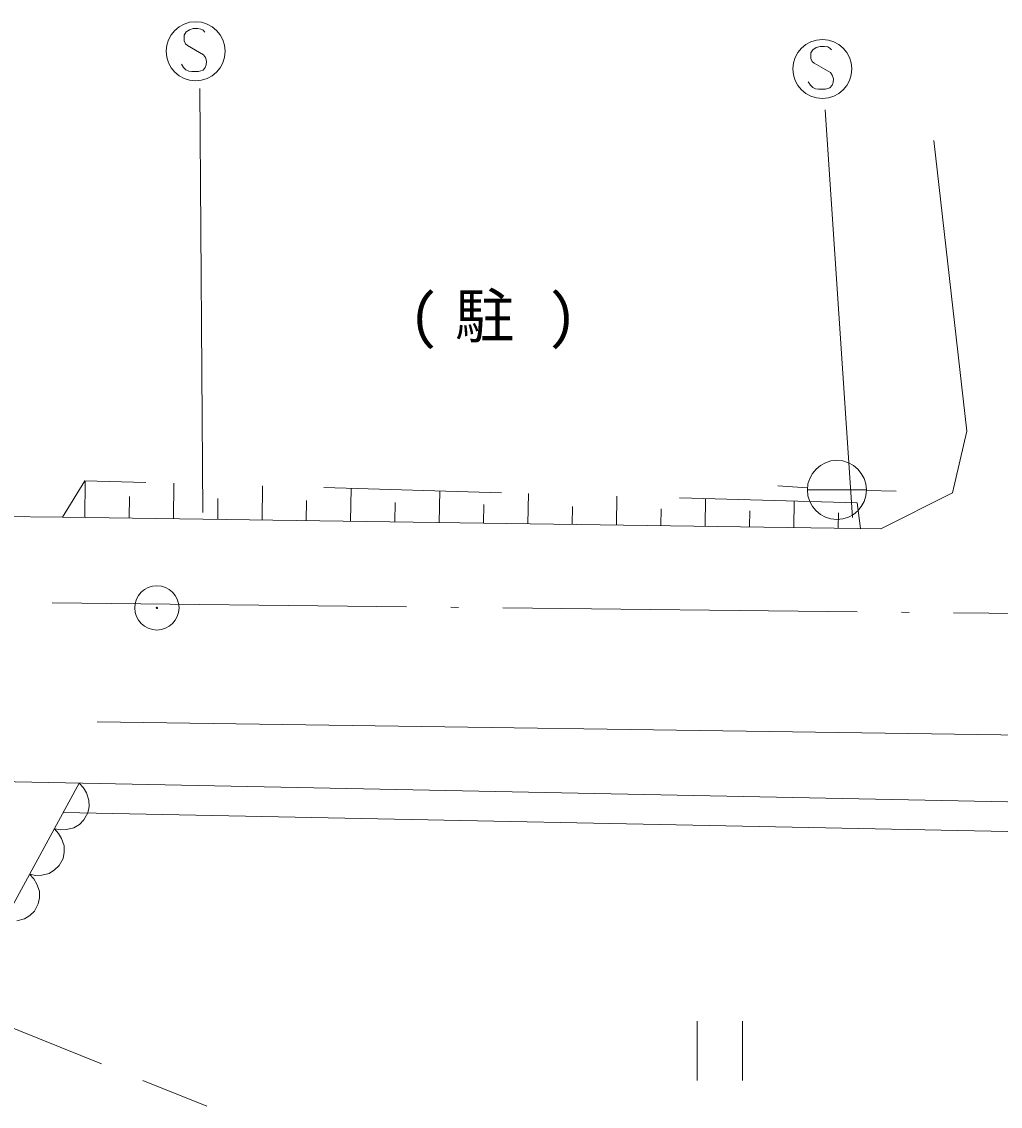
# Model space of a CAD drawing. Units: millimetres, scale not verified. Extents: x 39824 to 677002, y 19912 to 378325.
# Drawn here: x 462100 to 494959, y 259094 to 295501 of the extents above; entities that cross this region are included whole.
import ezdxf

# ---------------------------------------------------------------- set-up
doc = ezdxf.new("R2010")
doc.units = ezdxf.units.MM
doc.header["$LTSCALE"] = 995.591
for name, pattern in [('DASHED', [7.5, 6, -1.5]), ('DASHED_SPACED', [12, 6, -6]), ('USER2', [15.2, 11.960656, -1.495082, 0.24918, -1.495082])]:
    doc.linetypes.add(name, pattern=pattern)
doc.layers.add('S-SUV', color=7, linetype='Continuous', lineweight=13)
doc.styles.add('ＭＳ ゴシック', font='')
doc.styles.get('ＭＳ ゴシック').set_extended_font_data('MS Gothic')

msp = doc.modelspace()

# ---------------------------------------------------------------- linework, layer by layer
at = {"layer": 'S-SUV'}
for p, q in [((467556.2, 295048.4), (467551.2, 294933.9)), ((467551.2, 294933.9), (467556.2, 294859.3)), ((467620.9, 295157.9), (467556.2, 295048.4)), ((467730.4, 295232.6), (467620.9, 295157.9)), ((467859.8, 295267.5), (467730.4, 295232.6)), ((468014.2, 295267.5), (467859.8, 295267.5)), ((468118.7, 295247.5), (468014.2, 295267.5)), ((468193.4, 295212.7), (468118.7, 295247.5)), ((468248.1, 295153), (468193.4, 295212.7)), ((467556.2, 294859.3), (467596, 294759.7)), ((467596, 294759.7), (467665.7, 294704.9)), ((467665.7, 294704.9), (468208.3, 294391.3)), ((488666.6, 294562.3), (488601.9, 294452.8)), ((488776.1, 294637), (488666.6, 294562.3)), ((488905.5, 294671.8), (488776.1, 294637)), ((489059.8, 294671.8), (488905.5, 294671.8)), ((489164.4, 294651.9), (489059.8, 294671.8)), ((489239.1, 294617.1), (489164.4, 294651.9)), ((489293.8, 294557.3), (489239.1, 294617.1)), ((468208.3, 294391.3), (468268, 294301.7)), ((468268, 294301.7), (468307.9, 294177.3)), ((468307.9, 294177.3), (468297.9, 294057.8)), ((488601.9, 294452.8), (488596.9, 294338.3)), ((488596.9, 294338.3), (488601.9, 294263.6)), ((488601.9, 294263.6), (488641.7, 294164.1)), ((467536.3, 293963.2), (467466.6, 294077.7)), ((467615.9, 293888.6), (467536.3, 293963.2)), ((467710.5, 293843.8), (467615.9, 293888.6)), ((467810.1, 293828.8), (467710.5, 293843.8)), ((468039.1, 293828.8), (467810.1, 293828.8)), ((468193.4, 293873.6), (468039.1, 293828.8)), ((468263.1, 293963.2), (468193.4, 293873.6)), ((468297.9, 294057.8), (468263.1, 293963.2)), ((488641.7, 294164.1), (488711.4, 294109.3)), ((488711.4, 294109.3), (489254, 293795.7)), ((488582, 293367.6), (488512.3, 293482.1)), ((489254, 293795.7), (489313.7, 293706.1)), ((489343.6, 293462.2), (489308.7, 293367.6)), ((489313.7, 293706.1), (489353.5, 293581.7)), ((489353.5, 293581.7), (489343.6, 293462.2)), ((468080.4, 293262.5), (468179.3, 279026.1)), ((488661.6, 293292.9), (488582, 293367.6)), ((488756.2, 293248.1), (488661.6, 293292.9)), ((488855.7, 293233.2), (488756.2, 293248.1)), ((489084.7, 293233.2), (488855.7, 293233.2)), ((489239.1, 293278), (489084.7, 293233.2)), ((489308.7, 293367.6), (489239.1, 293278)), ((489077.3, 292545.8), (489998.1, 278854.5)), ((493832, 281757.7), (492730.7, 291518.2)), ((493356.9, 279684.7), (493832, 281757.7)), ((463472, 278864.9), (464219.1, 280092.2)), ((464216.1, 278854.6), (464233.4, 280091.8)), ((467192.5, 278813.1), (467209.1, 280006.1)), ((470168.9, 278771.6), (470184.9, 279920.4)), ((473145.3, 278730.1), (473160.7, 279834.7)), ((476121.6, 278688.5), (476136.4, 279749)), ((479098, 278647), (479112.2, 279663.2)), ((488477.6, 279852), (487484.2, 279918.3)), ((488480.3, 279785.8), (490461.6, 279785.8)), ((490466.3, 279762.1), (491461.6, 279738.4)), ((490951.1, 278481.8), (493356.9, 279684.7)), ((465704.3, 278833.8), (465714.5, 279562.9)), ((468680.7, 278792.3), (468690.5, 279494.9)), ((471657.1, 278750.8), (471666.5, 279426.8)), ((474633.4, 278709.3), (474642.5, 279358.8)), ((477609.8, 278667.8), (477618.5, 279290.8)), ((482074.4, 278605.5), (482087.9, 279577.5)), ((485050.8, 278564), (485063.7, 279491.8)), ((488027.1, 278522.5), (488039.5, 279406.1)), ((490152.7, 279345.2), (490259.4, 278491.4)), ((457104.5, 278947.1), (463472, 278864.9)), ((480586.2, 278626.3), (480594.5, 279222.7)), ((483562.6, 278584.8), (483570.5, 279154.7)), ((486538.9, 278543.3), (486546.5, 279086.7)), ((489515.3, 278501.8), (489522.5, 279018.6)), ((490951.1, 278481.8), (463472, 278864.9)), ((464635.7, 271995.4), (498418, 271509.7)), ((455207.5, 270116.3), (464137.7, 269935)), ((461533.5, 265352.2), (464029.1, 269937.2)), ((464171.6, 269780.4), (464029.1, 269937.2)), ((464137.7, 269935), (503913.8, 269140.8)), ((464272.8, 269611.4), (464171.6, 269780.4)), ((464359.8, 269370.9), (464272.8, 269611.4)), ((464319.5, 268942.1), (464360, 269152.9)), ((464360, 269152.9), (464359.8, 269370.9)), ((463493.1, 268952.5), (501265, 268198.3)), ((464035.5, 268556.8), (464190.6, 268705.2)), ((464190.6, 268705.2), (464319.5, 268942.1)), ((463339.7, 268252.1), (463197.2, 268408.9)), ((463197.2, 268408.9), (463404.2, 268370.5)), ((463404.2, 268370.5), (463603.1, 268381.1)), ((463603.1, 268381.1), (463852.3, 268438.6)), ((463852.3, 268438.6), (464035.5, 268556.8)), ((463440.9, 268083.1), (463339.7, 268252.1)), ((463527.9, 267842.5), (463440.9, 268083.1)), ((463487.7, 267413.7), (463528.1, 267624.5)), ((463528.1, 267624.5), (463527.9, 267842.5)), ((463358.7, 267176.8), (463487.7, 267413.7)), ((462507.8, 266723.7), (462365.3, 266880.5)), ((462365.3, 266880.5), (462572.3, 266842.2)), ((462771.2, 266852.8), (463020.4, 266910.3)), ((463020.4, 266910.3), (463203.7, 267028.5)), ((463203.7, 267028.5), (463358.7, 267176.8)), ((462609, 266554.7), (462507.8, 266723.7)), ((462572.3, 266842.2), (462771.2, 266852.8)), ((462696, 266314.2), (462609, 266554.7)), ((462696.2, 266096.2), (462696, 266314.2)), ((462526.8, 265648.5), (462655.8, 265885.4)), ((462655.8, 265885.4), (462696.2, 266096.2)), ((462188.6, 265381.9), (462371.8, 265500.1)), ((462371.8, 265500.1), (462526.8, 265648.5)), ((461939.3, 265324.4), (462188.6, 265381.9)), ((484778.4, 261952.4), (484778.4, 259961.3)), ((486306.6, 259961.3), (486306.6, 261952.4))]:
    msp.add_line(p, q, dxfattribs=at)
at = {"layer": 'S-SUV', "linetype": 'DASHED_SPACED'}
msp.add_line((490152.7, 279345.2), (464219.1, 280092.2), dxfattribs=at)
at = {"layer": 'S-SUV', "linetype": 'USER2'}
msp.add_line((266401.4, 278186.9), (565772.7, 274850.8), dxfattribs=at)
at = {"layer": 'S-SUV', "linetype": 'DASHED'}
msp.add_line((459239.8, 262750.5), (468311.9, 259093.5), dxfattribs=at)
at = {"layer": 'S-SUV'}
for centre, radius in [((467939.5, 294510.8), 990.6), ((488985.2, 293915.2), 990.6), ((489470.9, 279785.8), 990.6), ((466639.3, 275822.8), 743), ((466639.3, 275822.8), 22.4)]:
    msp.add_circle(centre, radius, dxfattribs=at)

# ---------------------------------------------------------------- texts
at = {"layer": 'S-SUV', "insert": (475102.2, 284506.9), "char_height": 1460, "attachment_point": 7, "style": 'ＭＳ ゴシック'}
msp.add_mtext('\\T1.56;(駐)', dxfattribs=at)

doc.saveas('drawing.dxf')
